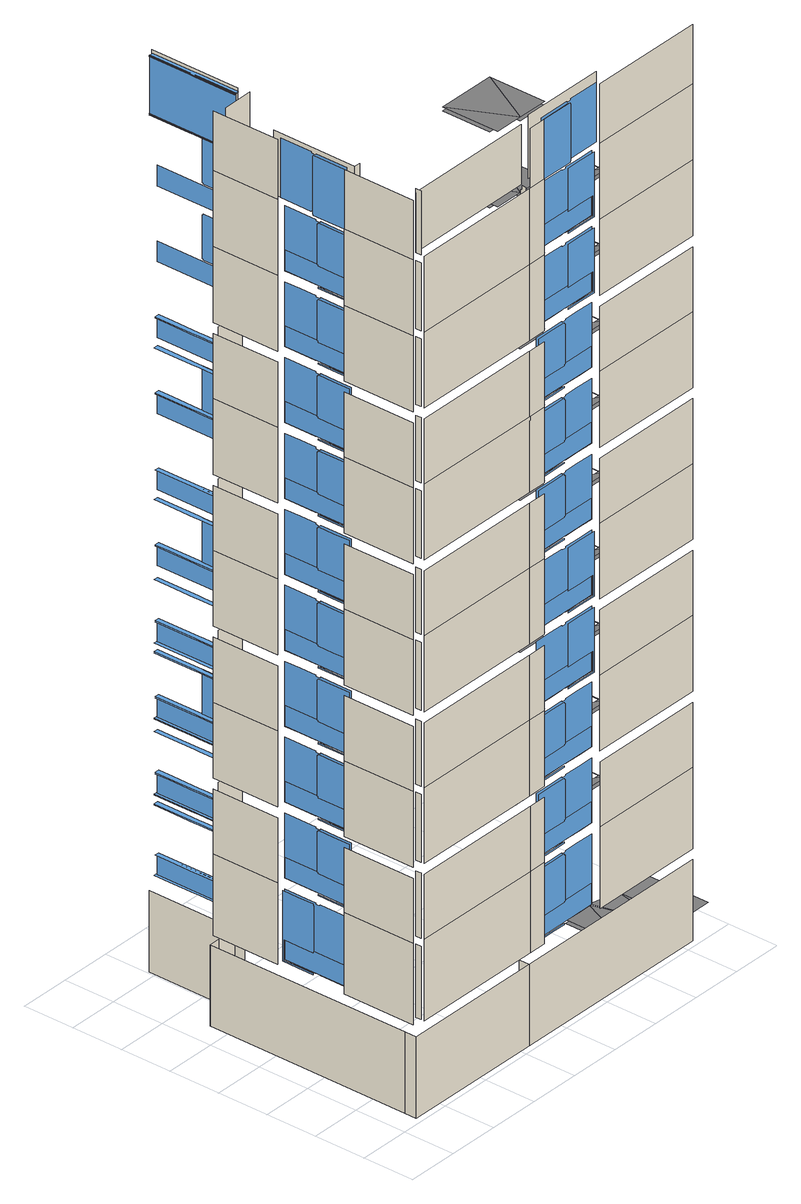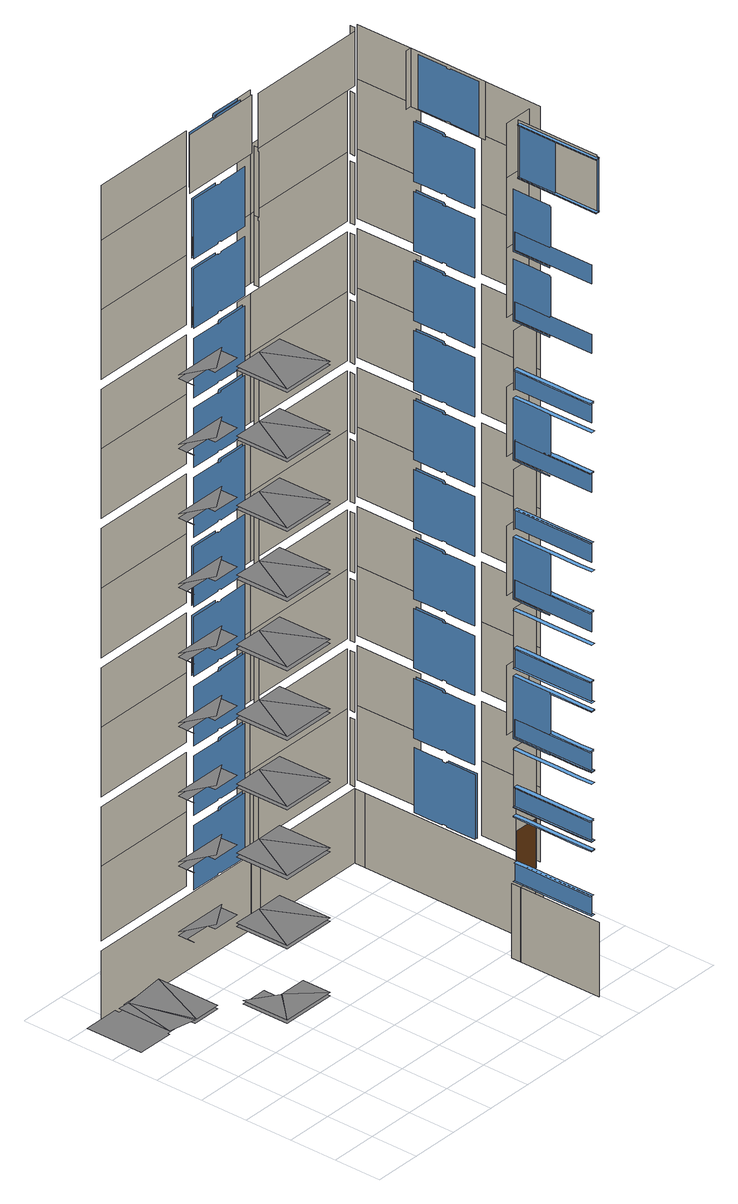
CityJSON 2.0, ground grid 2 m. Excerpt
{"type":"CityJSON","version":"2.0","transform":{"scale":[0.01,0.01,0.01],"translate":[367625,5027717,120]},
"CityObjects":{
"building1":{"type":"Building","attributes":{"name":"GLENGARRY HOUSE"},"geometry":[{"type":"MultiSurface","lod":"3","boundaries":[[[0,1,2,3]],[[4,5,6,7]],[[8,9,10,11]],[[12,13,14,15]],[[16,17,18,19]],[[20,21,22,23]],[[5,24,25,6]],[[9,26,27,10]],[[13,28,29,14]],[[17,30,31,18]],[[21,32,33,22]],[[32,34,35,33]],[[36,37,38,39]],[[40,41,42,43]],[[44,45,46,47]],[[48,49,50,51]],[[52,53,54,55]],[[56,57,58,59]],[[60,61,62,63]],[[64,65,66,67]],[[68,69,70,71]],[[72,73,74,75]],[[76,77,78,79]],[[80,81,82,83]],[[32,84,85,86,87,88,89,34,90,91]],[[92,93,94,95]],[[96,97,98,99,100,101,102,103,104,105,106,107,108,109,110,111,112,113,114,115,116]],[[117,118,119,120,121,122,123,124,125,126,127,128,129,130,131,132,133,134,135,136,137]],[[138,139,140,141,142,143,144,145,146,147,148,149,150,151,152,153,154,155,156,157,158]],[[159,160,161,162,163,164,165,166,167,168,169,170,171,172,173,174,175,176,177,178,179]],[[180,181,182,183,184,185,186,187,188,189,190,191,192,193,194,195,196,197,198,199,200]],[[201,202,203,204,205,206,207,208,209,210,211,212,213,214,215,216,217,218,219,220,221]],[[222,223,224,225,226,227,228,229,230,231,232,233,234,235,236,237,238,239,240,241,242]],[[243,244,245,246,247,248,249,250,251,252,253,254,255,256,257,258,259,260,261,262,263]],[[264,265,266,267,268,269,270,271,272,273,274,275,276,277,278,279,280,281,282,283,284]],[[3,2,285,286]],[[287,288,289,290,291,292,293,294,295,296,297,298,299,300,301,302,303,304,305,306]],[[81,80,307,308]],[[309,310,311,312]],[[313,314,315,316]],[[317,318,319,320]],[[321,322,323,324]],[[325,326,327,328]],[[329,330,331,332]],[[333,334,335,336]],[[337,338,339,340]],[[341,342,343,344]],[[345,346,347,348]],[[349,350,351,352,353,354,355,356,357,358,359,360,361,362,363,364,365,366,367,368,369,370,371,372,373,374]],[[375,376,377,378,379,380,381,382,383,384,385,386,387,388,389,390,391,392,393,394,395,396,397,398,399,400]],[[401,402,403,404,405,406,407,408,409,410,411,412,413,414,415,416,417,418,419,420,421,422,423,424,425,426]],[[427,428,429,430,431,432,433,434,435,436,437,438,439,440,441,442,443,444,445,446,447,448,449,450,451,452]],[[453,454,455,456,457,458,459,460,461,462,463,464,465,466,467,468,469,470,471,472,473,474,475,476,477,478]],[[479,480,481,482,483,484,485,486,487,488,489,490,491,492,493,494,495,496,497,498,499,500,501,502,503,504]],[[505,506,507,508,509,510,511,512,513,514,515,516,517,518,519,520,521,522,523,524,525,526,527,528,529,530]],[[531,532,533,534,535,536,537,538,539,540,541,542,543,544,545,546,547,548,549,550,551,552,553,554,555,556]],[[557,558,559,560,561,562,563,564,565,566,567,568,569,570,571,572,573,574,575,576,577,578,579,580,581,582]],[[583,584,585,586,587,588,589,590,591,592,593,594,595,596,597,598,599,600,601,602,603,604,605,606,607,608]],[[609,610,611,612,613,614,615,616,617,618,619,620,621,622,623,624,625,626,627,628,629]],[[630,631,632,633]],[[634,635,636,637]],[[638,639,640,641]],[[642,643,644,645]],[[646,647,648,649]],[[631,650,651,632]],[[635,652,653,636]],[[639,654,655,640]],[[643,656,657,644]],[[647,658,659,648]],[[658,660,661,659]],[[286,285,662,663]],[[664,665,1,0]],[[666,667,668,669,670,671]],[[672,673,674,675,676,677]],[[668,678,679,669]],[[674,680,681,675]],[[682,683,684,685]],[[686,687,688,689]],[[687,690,691,688]],[[692,693,694,695]],[[693,696,697,694]],[[698,699,700,77]],[[663,662,701,702]],[[703,704,705,706,707,708,709]],[[710,711,712,713,714,715,716,717,718,719]],[[720,721,722,723,724,725,726,727,728,729]],[[730,731,732,733,734,735,736,737,738,739]],[[740,741,742,743,703,709,744,745,746,747]],[[706,748,749,707]],[[750,751,752,753,754,755,756,757]],[[758,759,760,761]],[[762,763,764,765]],[[766,767,768,769]],[[756,770,751,750,757]],[[771,772,682,685,773,774,775,776]],[[777,778,779,780,754,753]],[[702,701,781,782]],[[783,784,785,786]],[[782,781,787,788]],[[789,790,791,792,793,794,795,796,797,798,799,800,801,802,803,804,805,806,807,808]],[[809,810,811,812,813,814,815,816]],[[817,818,819,820,821,822,823,824]],[[825,826,827,828,829,830,831,832]],[[833,834,835,836,837,838,839,840]],[[841,842,843,844]],[[845,846,847,848,849,850,851,852,853,854,855,856,857,858,859,860,861,862,863,864,865]],[[866,867,868,869,870,871,872,873,874,875,876,877,878,879,880,881,882,883,884,885,886]],[[887,888,889,890,891,892,893,894,895,896,897,898,899,900,901,902,903,904,905,906,907]],[[908,909,910,911,912,913,914,915,916,917,918,919,920,921,922,923,924,925,926,927,928]],[[929,930,931,932,933,934,935,936,937,938,939,940,941,942,943,944,945,946,947,948,949]],[[950,951,952,953,954,955,956,889,888,887,957,958]],[[959,960,961,962,963,964,965,966,967,968,969,970]],[[971,972,973,974,975,976,977,978,979,980,981,982]],[[983,984,985,986,987,988,989,990,991,992,993,994]],[[853,995,996,997,998,999,1000,1001,1002,1003,855,854]],[[1004,1005,1006,1007,1008,1009,1010,852,1011,1012,1013,1014]],[[1015,1016,1017,1018,1019,1020,1021,1022,1023,1024,1025,1026]],[[1027,1028,1029,1030,1031,1032,1033,1034,1035,1036,1037,1038]],[[874,1039,1040,1041,1042,1043,1044,1045,1046,1047,876,875]],[[1048,1049,1050,1051,1052,1053,1054,873,1055,1056,1057,1058]],[[1059,1060,1061,1062,1063,1064,1065,1066,1067,1068,1069,1070]],[[1071,1072,1073,1074,1075,1076,1077,894,1078,1079,1080,1081]],[[1082,1083,1084,1085,1086,1087,1088,1089,1090,1091,1092,1093]],[[1094,1095,1096,1097,1098,1099,1100,1101,1102,1103,1104,1105]],[[846,845,1106,1107,1108,1109,1110,1111,1112,1113,1114,847]],[[867,866,1115,1116,1117,1118,1119,1120,1121,1122,1123,868]],[[1124,1125,1126,1127,1128,1129,1130,1131,1132,1133,1134,1135]],[[1136,1137,1138,1139,1140,1141,1142,1143,1144,1145,1146,1147]],[[1148,1149,1150,1151,1152,1153,1154,1155,1156,1157,1158,1159]],[[1160,1161,1162,1163,1164,1165,1166,1167,1168,1169,1170,1171]],[[1172,1173,1174,1175,1176,1177,1178,1179,1180,1181,1182,1183]],[[1184,1185,1186,1187,1188,1189,1190,1191,1192,1193,1194,1195]],[[1196,1197,1198,1199,1200,1201,1202,1203,1204,1205,1206,1207]],[[1208,1209,1210,1211,1212,1213,1214,1215,1216,1217,1218,1219]],[[848,1220,1221,1222,1223,1224,1225,1226,1227,1228,865,1229]],[[862,1230,1231,1232,1233,1234,1235,1236,1237,1238,858,857]],[[1239,1240,1241,1242,1243,1244,1245,1246,1247,1248,1249,1250]],[[1251,1252,1253,1254,1255,1256,1257,1258,1259,1260,1261,1262]],[[1263,1264,1265,1266]],[[1267,1268,1269,1270]],[[1271,1272,1273,1274]],[[1275,1276,1277,1278]],[[1279,1280,1281,1282]],[[1283,1284,1285,1286]],[[1287,1288,1289,1290]],[[1291,1292,1293,1294]],[[1295,1296,1297,1298]],[[1299,1300,1301,1302]],[[664,665,1303,1304]],[[1305,1306,1307,1308]],[[1309,1310,1311,1312,1313,1314,1315,1316]],[[1317,1318,1319,1320,1321,1322,1323,1324]],[[1325,1326,1327,1328,1329,1330]],[[1326,1331,1332,1333,1334,1335]],[[1336,1337,1338,1339,1340,1341]],[[685,684,1342,1343,1344,773]],[[775,774,773,1344,1345,1346,776]],[[1347,1348,671,669]],[[669,679,1349,1347]],[[1350,1351,677,675]],[[675,681,1352,1350]],[[1353,1354,689,688]],[[1355,1353,688,691]],[[1356,1357,695,694]],[[694,697,1358,1356]],[[1359,1360,1361,1355]],[[1362,1363,1364,1365]],[[1366,1367,1368,1369,1370,1371,1372,1373,1374,1375,1376,1377,1378,1379,1380,1381,1382,1383,1384,1385,1386]],[[1387,1388,1389,1390,1391,1392,1393,1394,1395,1396,1397,1398,1399,1400,1401,1402,1403,1404,1405,1406,1407]],[[1408,1409,1410,1411,1412,1413,1414,1415,1416,1417,1418,1419,1420,1421,1422,1423,1424,1425,1426,1427,1428]],[[1429,1430,1431,1432,1433,1434,1435,1436,1437,1438,1439,1440,1441,1442,1443,1444,1445,1446,1447,1448,1449]],[[1450,1451,1452,1453,1454,1455,1456,1457,1458,1459,1460,1461,1462,1463,1464,1465,1466,1467,1468,1469,1470]],[[1471,1472,1473,1474,1475,1476,1477,1478,1479,1480,1481,1482,1483,1484,1485,1486,1487,1488,1489,1490,1491]],[[1361,1492,1493,1494,1495,1496,1497,1355,1498,1499]],[[1500,1501,1502,1503,1504,1505,1506,1507,1508,1509,1510,1511,1512,1513,1514,1515,1516,1517,1518,1519]],[[1520,1521,1522,1523]],[[1524,1525,1526,1527]],[[1528,1529,1530,1531]],[[1532,1533,1534,1535]],[[1536,1537,1538,1539]],[[1540,1541,1542,1543]],[[1544,1545,1546,1547]],[[1548,1549,1550,1551]],[[1552,1553,1554,1555]],[[1556,1557,1558,1559]],[[1560,1561,1562,1563,1564,1565,1566,1567,1568,1569,1570,1571,1572,1573,1574,1575,1576,1577,1578,1579,1580,1581,1582,1583,1584,1585]],[[1586,1587,1588,1589,1590,1591,1592,1593,1594,1595,1596,1597,1598,1599,1600,1601,1602,1603,1604,1605,1606,1607,1608,1609,1610,1611]],[[1612,1613,1614,1615,1616,1617,1618,1619,1620,1621,1622,1623,1624,1625,1626,1627,1628,1629,1630,1631,1632,1633,1634,1635,1636,1637]],[[1638,1639,1640,1641,1642,1643,1644,1645,1646,1647,1648,1649,1650,1651,1652,1653,1654,1655,1656,1657,1658,1659,1660,1661,1662,1663]],[[1664,1665,1666,1667,1668,1669,1670,1671,1672,1673,1674,1675,1676,1677,1678,1679,1680,1681,1682,1683,1684,1685,1686,1687,1688,1689]],[[1690,1691,1692,1693,1694,1695,1696,1697,1698,1699,1700,1701,1702,1703,1704,1705,1706,1707,1708,1709,1710,1711,1712,1713,1714,1715]],[[1716,1717,1718,1719,1720,1721,1722,1723,1724,1725,1726,1727,1728,1729,1730,1731,1732,1733,1734,1735,1736,1737,1738,1739,1740,1741]],[[1742,1743,1744,1745,1746,1747,1748,1749,1750,1751,1752,1753,1754,1755,1756,1757,1758,1759,1760,1761,1762,1763,1764,1765,1766,1767]],[[1768,1769,1770,1771,1772,1773,1774,1775,1776,1777,1778,1779,1780,1781,1782,1783,1784,1785,1786,1787,1788,1789,1790,1791,1792,1793]],[[1794,1795,1796,1797,1798,1799,1800,1801,1802,1803,1804,1805,1806,1807,1808,1809,1810,1811,1812,1813,1814,1815,1816,1817,1818,1819]],[[1820,1821,1822,1823]],[[1824,1825,1826,1827,1828,1829,1830,1831,1832,1833,1834,1835,1836,1837,1838,1839,1840,1841,1842,1843,1844]],[[1845,1846,1847,1848,1849,1850,1851,1852,1853,1854,1855,1856,1857,1858,1859,1860,1861,1862,1863,1864,1865]],[[1866,1867,1868,1869,1870,1871,1872,1873,1874,1875,1876,1877,1878,1879,1880,1881,1882,1883,1884,1885,1886]],[[1887,1888,1889,1890,1891,1892,1893,1894,1895,1896,1897,1898,1899,1900,1901,1902,1903,1904,1905,1906,1907]],[[1908,1909,665,664]],[[1910,1911,1912,1913]],[[1914,1915,1916,1917]],[[1918,1919,1920,1921]],[[1922,1923,1924,1925]],[[1911,1926,1927,1912]],[[1915,1928,1929,1916]],[[1919,1930,1931,1920]],[[1923,1932,1933,1924]],[[1932,1934,1935,1933]],[[1936,1937,1938,1939]],[[1937,1940,1941,1938]],[[1942,1943,1944]],[[1942,1944,1945]],[[1946,1947,1948]],[[1949,1950,1951]],[[1952,1953,1954]],[[1955,1956,1957]],[[1958,1959,1960]],[[1961,1962,1963]],[[1964,1965,1966]],[[1967,1968,1969]],[[1970,1971,1972]],[[1973,1974,1975]],[[1976,1977,1978]],[[1979,1980,1981]],[[1982,1983,1984]],[[1985,1986,1987]],[[1988,1989,1990]],[[1991,1992,1993]],[[1994,1995,1996]],[[1997,1998,1999]],[[2000,2001,2002,2003,2004,2005,2006,2007,2008,2009,2010,2011,2012]],[[2013,1945,2014]],[[2015,2016,2017,2018,2019,2020,2021,2022,2023]],[[2024,2025,2026,2027,2028,2029,2030,2031,2032]],[[2033,2034,2035,2036,2037,2038,2039,2040,2041]],[[2042,2043,2044,2045,2046,2047,2048,2049,2050]],[[2051,2052,2053,2054,2055,2056,2057,2058,2059]],[[2060,2061,2062,2063,2064,2065,2066,2067,2068]],[[2069,2070,2071,2072,2073,2074,2075,2076,2077]],[[2078,2079,2080,2081,2082,2083,2084,2085,2086]],[[2087,2088,2089,2090,2091,2092,2093,2094,2095]],[[1945,2096,2014]],[[2097,2098,2099]],[[2100,2101,2102,2103,2104,2105]],[[2106,2107,2108,2109,2110,2111]],[[2112,2113,2114,2115,2116,2117]],[[2118,2119,2120,2121,2122,2123]],[[2124,2125,2126,2127,2128,2129]],[[2130,2131,2132,2133,2134,2135]],[[2136,2137,2138,2139,2140,2141]],[[2142,2143,2144,2145,2146,2147]],[[2148,2149,2150,2151,2152,2153]],[[2154,2155,2156,2157,2158,2159,2160,2161]],[[1973,2162,1974]],[[1976,2163,1977]],[[1979,2164,1980]],[[1982,2165,1983]],[[1985,2166,1986]],[[1988,2167,1989]],[[1991,2168,1992]],[[1994,2169,1995]],[[1997,2170,1998]],[[2097,2171,2098]],[[1973,2172,2162]],[[1976,2173,2163]],[[1979,2174,2164]],[[1982,2175,2165]],[[1985,2176,2166]],[[1988,2177,2167]],[[1991,2178,2168]],[[1994,2179,2169]],[[1997,2180,2170]],[[2181,2182,2171]]],"semantics":{"surfaces":[{"type":"WallSurface"},{"type":"Window"},{"type":"Door"},{"type":"GroundSurface"}],"values":[0,0,0,0,0,0,0,0,0,0,0,0,0,0,0,0,0,0,0,0,0,0,0,0,1,1,1,1,1,1,1,1,1,1,1,0,1,0,1,1,1,1,1,1,1,1,1,1,1,1,1,1,1,1,1,1,1,1,1,0,0,0,0,0,0,0,0,0,0,0,0,0,0,0,0,0,0,0,0,0,0,0,0,0,0,0,0,0,0,0,0,0,0,2,0,0,0,1,0,1,1,1,1,1,0,1,1,1,1,1,1,1,1,1,1,1,1,1,1,1,1,1,1,1,1,1,1,1,1,1,1,1,1,1,1,1,1,1,1,1,1,1,1,1,1,1,1,1,0,0,0,0,0,0,0,0,0,0,0,0,0,0,0,0,0,0,1,1,1,1,1,1,1,1,1,1,1,1,1,1,1,1,1,1,1,1,1,1,1,1,1,1,1,1,1,0,1,1,1,1,0,0,0,0,0,0,0,0,0,0,0,0,3,3,3,3,3,3,3,3,3,3,3,3,3,3,3,3,3,3,3,3,3,3,3,3,3,3,3,3,3,3,3,3,3,3,3,3,3,3,3,3,3,3,3,3,3,3,3,3,3,3,3,3,3,3,3,3,3,3,3,3,3,3,3]}}]}
},
"vertices":[
[88,24,316],[88,24,11],[88,69,11],[88,69,316],[88,321,356],[88,321,661],[88,37,661],[88,37,356],[88,321,946],[88,321,1230],[88,37,1230],[88,37,946],[88,321,1515],[88,321,1799],[88,37,1799],[88,37,1515],[88,321,2084],[88,321,2368],[88,37,2368],[88,37,2084],[88,321,2653],[88,321,2937],[88,37,2937],[88,37,2653],[88,321,905],[88,37,905],[88,321,1474],[88,37,1474],[88,321,2043],[88,37,2043],[88,321,2612],[88,37,2612],[88,321,3222],[88,37,3222],[88,321,3446],[88,37,3446],[128,37,2653],[128,37,2907],[128,59,2907],[128,59,2653],[128,59,631],[128,59,356],[128,37,356],[128,37,631],[128,59,3192],[128,59,2937],[128,37,2937],[128,37,3192],[128,59,905],[128,59,661],[128,37,661],[128,37,905],[128,59,1200],[128,59,946],[128,37,946],[128,37,1200],[128,59,1474],[128,59,1230],[128,37,1230],[128,37,1474],[128,59,1769],[128,59,1515],[128,37,1515],[128,37,1769],[128,59,2043],[128,59,1799],[128,37,1799],[128,37,2043],[128,59,2338],[128,59,2084],[128,37,2084],[128,37,2338],[128,59,2612],[128,59,2368],[128,37,2368],[128,37,2612],[128,59,3461],[128,59,3222],[128,37,3222],[128,37,3461],[105,291,3222],[105,291,3461],[129,291,3461],[129,291,3222],[88,448,3222],[88,448,3227],[88,451,3227],[88,451,3441],[88,448,3441],[88,448,3446],[88,321,3441],[88,321,3227],[95,446,3441],[95,326,3441],[95,326,3227],[95,446,3227],[112,321,951],[112,321,946],[112,385,946],[112,448,946],[112,448,951],[112,385,951],[112,326,951],[112,326,1028],[112,385,1028],[112,448,1028],[112,448,1033],[112,451,1033],[112,451,1160],[112,451,1185],[112,448,1185],[112,448,1190],[112,385,1190],[112,321,1190],[112,321,1185],[112,321,1160],[112,321,1031],[112,321,1235],[112,321,1230],[112,385,1230],[112,448,1230],[112,448,1235],[112,385,1235],[112,326,1235],[112,326,1313],[112,385,1313],[112,448,1313],[112,448,1318],[112,451,1318],[112,451,1445],[112,451,1469],[112,448,1469],[112,448,1474],[112,385,1474],[112,321,1474],[112,321,1469],[112,321,1445],[112,321,1315],[112,321,1520],[112,321,1515],[112,385,1515],[112,448,1515],[112,448,1520],[112,385,1520],[112,326,1520],[112,326,1597],[112,385,1597],[112,448,1597],[112,448,1602],[112,451,1602],[112,451,1729],[112,451,1754],[112,448,1754],[112,448,1759],[112,385,1759],[112,321,1759],[112,321,1754],[112,321,1729],[112,321,1600],[112,321,1804],[112,321,1799],[112,385,1799],[112,448,1799],[112,448,1804],[112,385,1804],[112,326,1804],[112,326,1882],[112,385,1882],[112,448,1882],[112,448,1887],[112,451,1887],[112,451,2014],[112,451,2038],[112,448,2038],[112,448,2043],[112,385,2043],[112,321,2043],[112,321,2038],[112,321,2014],[112,321,1884],[112,321,2089],[112,321,2084],[112,385,2084],[112,448,2084],[112,448,2089],[112,385,2089],[112,326,2089],[112,326,2166],[112,385,2166],[112,448,2166],[112,448,2171],[112,451,2171],[112,451,2298],[112,451,2322],[112,448,2322],[112,448,2328],[112,385,2328],[112,321,2328],[112,321,2322],[112,321,2298],[112,321,2169],[112,321,2373],[112,321,2368],[112,385,2368],[112,448,2368],[112,448,2373],[112,385,2373],[112,326,2373],[112,326,2451],[112,385,2451],[112,448,2451],[112,448,2456],[112,451,2456],[112,451,2583],[112,451,2607],[112,448,2607],[112,448,2612],[112,385,2612],[112,321,2612],[112,321,2607],[112,321,2583],[112,321,2453],[112,321,2658],[112,321,2653],[112,385,2653],[112,448,2653],[112,448,2658],[112,385,2658],[112,326,2658],[112,326,2735],[112,385,2735],[112,448,2735],[112,448,2740],[112,451,2740],[112,451,2867],[112,451,2891],[112,448,2891],[112,448,2896],[112,385,2896],[112,321,2896],[112,321,2891],[112,321,2867],[112,321,2738],[112,321,2942],[112,321,2937],[112,385,2937],[112,448,2937],[112,448,2942],[112,385,2942],[112,326,2942],[112,326,3020],[112,385,3020],[112,448,3020],[112,448,3025],[112,451,3025],[112,451,3152],[112,451,3176],[112,448,3176],[112,448,3181],[112,385,3181],[112,321,3181],[112,321,3176],[112,321,3152],[112,321,3022],[112,321,661],[112,385,661],[112,448,661],[112,448,666],[112,385,666],[112,326,666],[112,326,744],[112,385,744],[112,448,744],[112,448,749],[112,451,749],[112,451,876],[112,451,900],[112,448,900],[112,448,905],[112,385,905],[112,321,905],[112,321,900],[112,321,876],[112,321,746],[112,321,666],[88,873,11],[88,873,316],[102,448,3446],[102,448,3441],[102,451,3441],[102,466,3441],[102,468,3441],[102,468,3446],[102,595,3446],[102,595,3441],[102,595,3227],[102,595,3222],[102,468,3222],[102,468,3227],[102,466,3227],[102,451,3227],[102,448,3227],[102,448,3222],[102,321,3222],[102,321,3227],[102,321,3441],[102,321,3446],[105,626,3222],[105,626,3461],[119,326,361],[119,590,361],[119,590,439],[119,326,439],[119,326,666],[119,590,666],[119,590,744],[119,326,744],[119,326,951],[119,590,951],[119,590,1028],[119,326,1028],[119,326,1235],[119,590,1235],[119,590,1313],[119,326,1313],[119,326,1520],[119,590,1520],[119,590,1597],[119,326,1597],[119,326,1804],[119,590,1804],[119,590,1882],[119,326,1882],[119,326,2089],[119,590,2089],[119,590,2166],[119,326,2166],[119,326,2373],[119,590,2373],[119,590,2451],[119,326,2451],[119,326,2658],[119,590,2658],[119,590,2735],[119,326,2735],[119,326,2942],[119,590,2942],[119,590,3020],[119,326,3020],[123,385,621],[123,448,621],[123,448,616],[123,451,616],[123,466,616],[123,468,616],[123,468,621],[123,532,621],[123,595,621],[123,595,616],[123,595,570],[123,595,441],[123,595,361],[123,595,356],[123,532,356],[123,468,356],[123,468,361],[123,448,361],[123,448,356],[123,385,356],[123,321,356],[123,321,361],[123,321,441],[123,321,570],[123,321,616],[123,321,621],[124,385,905],[124,448,905],[124,448,900],[124,451,900],[124,466,900],[124,468,900],[124,468,905],[124,532,905],[124,595,905],[124,595,900],[124,595,876],[124,595,746],[124,595,666],[124,595,661],[124,532,661],[124,468,661],[124,468,666],[124,448,666],[124,448,661],[124,385,661],[124,321,661],[124,321,666],[124,321,746],[124,321,876],[124,321,900],[124,321,905],[124,385,1190],[124,448,1190],[124,448,1185],[124,451,1185],[124,466,1185],[124,468,1185],[124,468,1190],[124,532,1190],[124,595,1190],[124,595,1185],[124,595,1160],[124,595,1031],[124,595,951],[124,595,946],[124,532,946],[124,468,946],[124,468,951],[124,448,951],[124,448,946],[124,385,946],[124,321,946],[124,321,951],[124,321,1031],[124,321,1160],[124,321,1185],[124,321,1190],[124,385,1474],[124,448,1474],[124,448,1469],[124,451,1469],[124,466,1469],[124,468,1469],[124,468,1474],[124,532,1474],[124,595,1474],[124,595,1469],[124,595,1445],[124,595,1315],[124,595,1235],[124,595,1230],[124,532,1230],[124,468,1230],[124,468,1235],[124,448,1235],[124,448,1230],[124,385,1230],[124,321,1230],[124,321,1235],[124,321,1315],[124,321,1445],[124,321,1469],[124,321,1474],[124,448,1759],[124,448,1754],[124,451,1754],[124,466,1754],[124,468,1754],[124,468,1759],[124,532,1759],[124,595,1759],[124,595,1754],[124,595,1729],[124,595,1600],[124,595,1520],[124,595,1515],[124,532,1515],[124,468,1515],[124,468,1520],[124,448,1520],[124,448,1515],[124,385,1515],[124,321,1515],[124,321,1520],[124,321,1600],[124,321,1729],[124,321,1754],[124,321,1759],[124,385,1759],[124,385,2043],[124,448,2043],[124,448,2038],[124,451,2038],[124,466,2038],[124,468,2038],[124,468,2043],[124,532,2043],[124,595,2043],[124,595,2038],[124,595,2014],[124,595,1884],[124,595,1804],[124,595,1799],[124,532,1799],[124,468,1799],[124,468,1804],[124,448,1804],[124,448,1799],[124,385,1799],[124,321,1799],[124,321,1804],[124,321,1884],[124,321,2014],[124,321,2038],[124,321,2043],[124,385,2328],[124,448,2328],[124,448,2322],[124,451,2322],[124,466,2322],[124,468,2322],[124,468,2328],[124,532,2328],[124,595,2328],[124,595,2322],[124,595,2298],[124,595,2169],[124,595,2089],[124,595,2084],[124,532,2084],[124,468,2084],[124,468,2089],[124,448,2089],[124,448,2084],[124,385,2084],[124,321,2084],[124,321,2089],[124,321,2169],[124,321,2298],[124,321,2322],[124,321,2328],[124,385,2612],[124,448,2612],[124,448,2607],[124,451,2607],[124,466,2607],[124,468,2607],[124,468,2612],[124,532,2612],[124,595,2612],[124,595,2607],[124,595,2583],[124,595,2453],[124,595,2373],[124,595,2368],[124,532,2368],[124,468,2368],[124,468,2373],[124,448,2373],[124,448,2368],[124,385,2368],[124,321,2368],[124,321,2373],[124,321,2453],[124,321,2583],[124,321,2607],[124,321,2612],[124,448,2896],[124,448,2891],[124,451,2891],[124,466,2891],[124,468,2891],[124,468,2896],[124,532,2896],[124,595,2896],[124,595,2891],[124,595,2867],[124,595,2738],[124,595,2658],[124,595,2653],[124,532,2653],[124,468,2653],[124,468,2658],[124,448,2658],[124,448,2653],[124,385,2653],[124,321,2653],[124,321,2658],[124,321,2738],[124,321,2867],[124,321,2891],[124,321,2896],[124,385,2896],[124,448,3181],[124,448,3176],[124,451,3176],[124,466,3176],[124,468,3176],[124,468,3181],[124,532,3181],[124,595,3181],[124,595,3176],[124,595,3152],[124,595,3022],[124,595,2942],[124,595,2937],[124,532,2937],[124,468,2937],[124,468,2942],[124,448,2942],[124,448,2937],[124,385,2937],[124,321,2937],[124,321,2942],[124,321,3022],[124,321,3152],[124,321,3176],[124,321,3181],[124,385,3181],[112,595,356],[112,595,361],[112,595,441],[112,595,570],[112,595,616],[112,595,621],[112,532,621],[112,468,621],[112,468,616],[112,466,616],[112,466,570],[112,466,444],[112,468,444],[112,468,439],[112,532,439],[112,590,439],[112,590,361],[112,532,361],[112,468,361],[112,468,356],[112,532,356],[88,860,356],[88,860,661],[88,595,661],[88,595,356],[88,860,946],[88,860,1230],[88,595,1230],[88,595,946],[88,860,1515],[88,860,1799],[88,595,1799],[88,595,1515],[88,860,2084],[88,860,2368],[88,595,2368],[88,595,2084],[88,860,2653],[88,860,2937],[88,595,2937],[88,595,2653],[88,860,905],[88,595,905],[88,860,1474],[88,595,1474],[88,860,2043],[88,595,2043],[88,860,2612],[88,595,2612],[88,860,3222],[88,595,3222],[88,860,3446],[88,595,3446],[129,873,11],[129,873,316],[645,24,316],[645,24,11],[128,24,946],[128,24,1215],[128,24,1230],[646,24,1230],[646,24,1215],[646,24,946],[128,24,1515],[128,24,1784],[128,24,1799],[646,24,1799],[646,24,1784],[646,24,1515],[128,24,1474],[646,24,1474],[128,24,2043],[646,24,2043],[128,24,2368],[128,24,2612],[646,24,2612],[646,24,2368],[128,24,2653],[128,24,2937],[646,24,2937],[646,24,2653],[128,24,3222],[646,24,3222],[128,24,356],[128,24,661],[650,24,661],[650,24,356],[128,24,905],[650,24,905],[650,60,3222],[650,60,3446],[128,59,3446],[210,873,11],[210,873,316],[129,842,2937],[129,842,3206],[127,842,3206],[127,842,3222],[247,842,3222],[247,842,3206],[247,842,2937],[129,842,946],[129,842,1215],[127,842,1215],[127,842,1230],[129,842,1230],[247,842,1230],[247,842,1215],[247,842,946],[245,842,946],[243,842,946],[129,842,1515],[129,842,1784],[127,842,1784],[127,842,1799],[129,842,1799],[247,842,1799],[247,842,1784],[247,842,1515],[245,842,1515],[243,842,1515],[129,842,2084],[129,842,2353],[127,842,2353],[127,842,2368],[129,842,2368],[247,842,2368],[247,842,2353],[247,842,2084],[245,842,2084],[243,842,2084],[129,842,2653],[129,842,2922],[127,842,2922],[127,842,2937],[247,842,2922],[247,842,2653],[245,842,2653],[243,842,2653],[127,842,3446],[247,842,3446],[230,873,556],[230,873,356],[235,873,356],[235,873,661],[127,873,661],[127,873,356],[128,873,356],[128,873,556],[247,873,1230],[247,873,1474],[127,873,1474],[127,873,1230],[247,873,1799],[247,873,2043],[127,873,2043],[127,873,1799],[247,873,2368],[247,873,2612],[127,873,2612],[127,873,2368],[225,873,356],[128,24,2084],[128,24,2353],[650,24,2368],[650,24,2353],[646,24,2353],[646,24,2084],[247,873,661],[247,873,905],[235,873,905],[127,873,905],[210,832,11],[210,832,316],[220,1037,3227],[220,878,3227],[220,878,3441],[220,1037,3441],[210,1226,11],[210,1226,316],[213,873,3222],[213,1039,3222],[213,1039,3227],[213,1042,3227],[213,1057,3227],[213,1059,3227],[213,1059,3222],[213,1226,3222],[213,1226,3227],[213,1226,3441],[213,1226,3446],[213,1059,3446],[213,1059,3441],[213,1057,3441],[213,1042,3441],[213,1039,3441],[213,1039,3446],[213,873,3446],[213,873,3441],[213,873,3227],[227,873,3445],[210,873,3445],[210,1039,3445],[210,1059,3445],[210,1226,3445],[227,1226,3445],[227,1059,3445],[227,1039,3445],[210,1059,3227],[210,1226,3227],[227,1226,3227],[227,1059,3227],[227,1039,3227],[227,873,3227],[210,873,3227],[210,1039,3227],[227,1059,3223],[227,1226,3223],[210,1226,3223],[210,1059,3223],[210,1039,3223],[210,873,3223],[227,873,3223],[227,1039,3223],[227,1039,3441],[227,1059,3441],[227,1226,3441],[210,1226,3441],[210,1059,3441],[210,1039,3441],[210,873,3441],[227,873,3441],[223,1226,3461],[223,873,3461],[223,873,3222],[223,1226,3222],[251,873,1200],[251,936,1200],[251,1039,1200],[251,1039,1195],[251,1042,1195],[251,1042,1159],[251,1042,1033],[251,1039,1033],[251,1039,1028],[251,936,1028],[251,878,1028],[251,878,951],[251,936,951],[251,1039,951],[251,1039,946],[251,936,946],[251,873,946],[251,873,951],[251,873,1031],[251,873,1159],[251,873,1195],[251,873,1769],[251,936,1769],[251,1039,1769],[251,1039,1764],[251,1042,1764],[251,1042,1728],[251,1042,1602],[251,1039,1602],[251,1039,1597],[251,936,1597],[251,878,1597],[251,878,1520],[251,936,1520],[251,1039,1520],[251,1039,1515],[251,936,1515],[251,873,1515],[251,873,1520],[251,873,1600],[251,873,1728],[251,873,1764],[251,873,2338],[251,936,2338],[251,1039,2338],[251,1039,2333],[251,1042,2333],[251,1042,2297],[251,1042,2171],[251,1039,2171],[251,1039,2166],[251,936,2166],[251,878,2166],[251,878,2089],[251,936,2089],[251,1039,2089],[251,1039,2084],[251,936,2084],[251,873,2084],[251,873,2089],[251,873,2169],[251,873,2297],[251,873,2333],[251,873,2902],[251,873,2907],[251,936,2907],[251,1039,2907],[251,1039,2902],[251,1042,2902],[251,1042,2866],[251,1042,2740],[251,1039,2740],[251,1039,2735],[251,936,2735],[251,878,2735],[251,878,2658],[251,936,2658],[251,1039,2658],[251,1039,2653],[251,936,2653],[251,873,2653],[251,873,2658],[251,873,2738],[251,873,2866],[251,873,3192],[251,936,3192],[251,1039,3192],[251,1039,3187],[251,1042,3187],[251,1042,3151],[251,1042,3025],[251,1039,3025],[251,1039,3020],[251,936,3020],[251,878,3020],[251,878,2942],[251,936,2942],[251,1039,2942],[251,1039,2937],[251,936,2937],[251,873,2937],[251,873,2942],[251,873,3022],[251,873,3151],[251,873,3187],[234,1039,2338],[234,1059,2338],[234,1162,2338],[234,1226,2338],[251,1226,2338],[251,1162,2338],[251,1059,2338],[234,873,2338],[234,936,2338],[234,936,2167],[234,878,2167],[251,878,2167],[251,936,2167],[251,1039,2167],[251,1059,2167],[251,1162,2167],[251,1221,2167],[234,1221,2167],[234,1162,2167],[234,1059,2167],[234,1039,2167],[251,1039,744],[251,1059,744],[251,1162,744],[251,1221,744],[234,1221,744],[234,1162,744],[234,1059,744],[234,1039,744],[234,936,744],[234,878,744],[251,878,744],[251,936,744],[234,1039,749],[234,1059,749],[234,1162,749],[234,1221,749],[251,1221,749],[251,1162,749],[251,1059,749],[251,1039,749],[251,936,749],[251,878,749],[234,878,749],[234,936,749],[251,1059,1028],[251,1162,1028],[251,1221,1028],[234,1221,1028],[234,1162,1028],[234,1059,1028],[234,1039,1028],[234,936,1028],[234,878,1028],[234,1039,1033],[234,1059,1033],[234,1162,1033],[234,1221,1033],[251,1221,1033],[251,1162,1033],[251,1059,1033],[251,936,1033],[251,878,1033],[234,878,1033],[234,936,1033],[251,1039,1313],[251,1059,1313],[251,1162,1313],[251,1221,1313],[234,1221,1313],[234,1162,1313],[234,1059,1313],[234,1039,1313],[234,936,1313],[234,878,1313],[251,878,1313],[251,936,1313],[234,1039,1318],[234,1059,1318],[234,1162,1318],[234,1221,1318],[251,1221,1318],[251,1162,1318],[251,1059,1318],[251,1039,1318],[251,936,1318],[251,878,1318],[234,878,1318],[234,936,1318],[251,1059,1597],[251,1162,1597],[251,1221,1597],[234,1221,1597],[234,1162,1597],[234,1059,1597],[234,1039,1597],[234,936,1597],[234,878,1597],[234,1039,1602],[234,1059,1602],[234,1162,1602],[234,1221,1602],[251,1221,1602],[251,1162,1602],[251,1059,1602],[251,936,1602],[251,878,1602],[234,878,1602],[234,936,1602],[251,1039,1882],[251,1059,1882],[251,1162,1882],[251,1221,1882],[234,1221,1882],[234,1162,1882],[234,1059,1882],[234,1039,1882],[234,936,1882],[234,878,1882],[251,878,1882],[251,936,1882],[234,1039,2171],[234,1059,2171],[234,1162,2171],[234,1221,2171],[251,1221,2171],[251,1162,2171],[251,1059,2171],[251,936,2171],[251,878,2171],[234,878,2171],[234,936,2171],[234,1039,2456],[234,1059,2456],[234,1162,2456],[234,1221,2456],[251,1221,2456],[251,1162,2456],[251,1059,2456],[251,1039,2456],[251,936,2456],[251,878,2456],[234,878,2456],[234,936,2456],[234,936,439],[234,878,439],[251,878,439],[251,936,439],[251,1039,439],[251,1059,439],[251,1162,439],[251,1221,439],[234,1221,439],[234,1162,439],[234,1059,439],[234,1039,439],[234,873,1200],[234,936,1200],[234,1039,1200],[234,1059,1200],[234,1162,1200],[234,1226,1200],[251,1226,1200],[251,1162,1200],[251,1059,1200],[234,873,1769],[234,936,1769],[234,1039,1769],[234,1059,1769],[234,1162,1769],[234,1226,1769],[251,1226,1769],[251,1162,1769],[251,1059,1769],[234,936,2451],[234,878,2451],[251,878,2451],[251,936,2451],[251,1039,2451],[251,1059,2451],[251,1162,2451],[251,1221,2451],[234,1221,2451],[234,1162,2451],[234,1059,2451],[234,1039,2451],[251,1039,624],[251,1059,624],[251,1162,624],[251,1226,624],[234,1226,624],[234,1162,624],[234,1059,624],[234,1039,624],[234,936,624],[234,873,624],[251,873,624],[251,936,624],[234,1039,629],[234,1059,629],[234,1162,629],[234,1226,629],[251,1226,629],[251,1162,629],[251,1059,629],[251,1039,629],[251,936,629],[251,873,629],[234,873,629],[234,936,629],[251,873,361],[234,873,361],[234,936,361],[234,1039,361],[234,1059,361],[234,1162,361],[234,1226,361],[251,1226,361],[251,1162,361],[251,1059,361],[251,1039,361],[251,936,361],[251,1039,663],[251,1059,663],[251,1162,663],[251,1226,663],[234,1226,663],[234,1162,663],[234,1059,663],[234,1039,663],[234,936,663],[234,873,663],[251,873,663],[251,936,663],[251,1039,900],[251,1059,900],[251,1162,900],[251,1226,900],[234,1226,900],[234,1162,900],[234,1059,900],[234,1039,900],[234,936,900],[234,873,900],[251,873,900],[251,936,900],[251,873,666],[234,873,666],[234,936,666],[234,1039,666],[234,1059,666],[234,1162,666],[234,1226,666],[251,1226,666],[251,1162,666],[251,1059,666],[251,1039,666],[251,936,666],[251,1039,947],[251,1059,947],[251,1162,947],[251,1226,947],[234,1226,947],[234,1162,947],[234,1059,947],[234,1039,947],[234,936,947],[234,873,947],[251,873,947],[251,936,947],[251,1059,1195],[251,1162,1195],[251,1226,1195],[234,1226,1195],[234,1162,1195],[234,1059,1195],[234,1039,1195],[234,936,1195],[234,873,1195],[251,936,1195],[234,873,951],[234,936,951],[234,1039,951],[234,1059,951],[234,1162,951],[234,1226,951],[251,1226,951],[251,1162,951],[251,1059,951],[251,1039,1232],[251,1059,1232],[251,1162,1232],[251,1226,1232],[234,1226,1232],[234,1162,1232],[234,1059,1232],[234,1039,1232],[234,936,1232],[234,873,1232],[251,873,1232],[251,936,1232],[251,1039,1469],[251,1059,1469],[251,1162,1469],[251,1226,1469],[234,1226,1469],[234,1162,1469],[234,1059,1469],[234,1039,1469],[234,936,1469],[234,873,1469],[251,873,1469],[251,936,1469],[244,878,744],[244,1221,744],[244,1221,666],[244,878,666],[244,878,1313],[244,1221,1313],[244,1221,1235],[244,878,1235],[244,878,1882],[244,1221,1882],[244,1221,1804],[244,878,1804],[244,878,2451],[244,1221,2451],[244,1221,2373],[244,878,2373],[244,878,1028],[244,1221,1028],[244,1221,951],[244,878,951],[244,878,1597],[244,1221,1597],[244,1221,1520],[244,878,1520],[244,878,2166],[244,1221,2166],[244,1221,2089],[244,878,2089],[244,878,2735],[244,1221,2735],[244,1221,2658],[244,878,2658],[244,878,3020],[244,1221,3020],[244,1221,2942],[244,878,2942],[244,878,439],[244,1221,439],[244,1221,361],[244,878,361],[645,65,11],[645,65,316],[646,60,2084],[646,39,2084],[646,39,2353],[646,60,2353],[646,54,946],[646,39,946],[646,39,1215],[646,39,1230],[646,54,1230],[646,54,1215],[646,60,1215],[646,60,946],[646,54,1515],[646,39,1515],[646,39,1784],[646,39,1799],[646,54,1799],[646,54,1784],[646,60,1784],[646,60,1515],[646,39,2653],[646,39,2937],[646,54,2937],[646,54,2922],[646,60,2922],[646,60,2653],[646,39,3222],[646,54,3222],[646,54,3206],[646,60,3206],[646,60,2937],[650,54,661],[650,60,661],[650,60,356],[650,54,356],[650,39,356],[650,39,661],[650,24,2612],[721,24,2612],[721,24,2368],[721,24,2353],[721,24,2084],[721,24,1230],[721,24,946],[721,24,1474],[721,24,1799],[721,24,1515],[721,24,2043],[721,24,2937],[721,24,2653],[721,24,3222],[721,24,661],[721,24,356],[721,24,905],[650,24,3222],[650,24,3446],[721,24,3446],[846,31,3227],[726,31,3227],[726,31,3441],[846,31,3441],[721,48,900],[721,48,905],[784,48,905],[848,48,905],[848,48,900],[851,48,900],[851,48,876],[851,48,749],[848,48,749],[848,48,744],[784,48,744],[726,48,744],[726,48,666],[784,48,666],[848,48,666],[848,48,661],[784,48,661],[721,48,661],[721,48,666],[721,48,746],[721,48,876],[721,48,1185],[721,48,1190],[784,48,1190],[848,48,1190],[848,48,1185],[851,48,1185],[851,48,1160],[851,48,1033],[848,48,1033],[848,48,1028],[784,48,1028],[726,48,1028],[726,48,951],[784,48,951],[848,48,951],[848,48,946],[784,48,946],[721,48,946],[721,48,951],[721,48,1031],[721,48,1160],[721,48,2038],[721,48,2043],[784,48,2043],[848,48,2043],[848,48,2038],[851,48,2038],[851,48,2014],[851,48,1887],[848,48,1887],[848,48,1882],[784,48,1882],[726,48,1882],[726,48,1804],[784,48,1804],[848,48,1804],[848,48,1799],[784,48,1799],[721,48,1799],[721,48,1804],[721,48,1884],[721,48,2014],[721,48,2322],[721,48,2328],[784,48,2328],[848,48,2328],[848,48,2322],[851,48,2322],[851,48,2298],[851,48,2171],[848,48,2171],[848,48,2166],[784,48,2166],[726,48,2166],[726,48,2089],[784,48,2089],[848,48,2089],[848,48,2084],[784,48,2084],[721,48,2084],[721,48,2089],[721,48,2169],[721,48,2298],[721,48,2607],[721,48,2612],[784,48,2612],[848,48,2612],[848,48,2607],[851,48,2607],[851,48,2583],[851,48,2456],[848,48,2456],[848,48,2451],[784,48,2451],[726,48,2451],[726,48,2373],[784,48,2373],[848,48,2373],[848,48,2368],[784,48,2368],[721,48,2368],[721,48,2373],[721,48,2453],[721,48,2583],[848,48,616],[851,48,616],[851,48,570],[851,48,444],[848,48,444],[848,48,439],[784,48,439],[726,48,439],[726,48,361],[784,48,361],[848,48,361],[848,48,356],[784,48,356],[721,48,356],[721,48,361],[721,48,441],[721,48,570],[721,48,616],[721,48,621],[784,48,621],[848,48,621],[848,24,3446],[848,24,3441],[851,24,3441],[851,24,3227],[848,24,3227],[848,24,3222],[721,24,3227],[721,24,3441],[721,38,3222],[848,38,3222],[848,38,3227],[851,38,3227],[866,38,3227],[868,38,3227],[868,38,3222],[994,38,3222],[994,38,3227],[994,38,3441],[994,38,3446],[868,38,3446],[868,38,3441],[866,38,3441],[851,38,3441],[848,38,3441],[848,38,3446],[721,38,3446],[721,38,3441],[721,38,3227],[726,54,439],[990,55,439],[990,55,361],[726,54,361],[726,55,744],[990,55,744],[990,55,666],[726,55,666],[726,55,1028],[990,55,1028],[990,55,951],[726,55,951],[726,55,1313],[990,55,1313],[990,55,1235],[726,55,1235],[726,55,1597],[990,55,1597],[990,55,1520],[726,55,1520],[726,55,1882],[990,55,1882],[990,55,1804],[726,55,1804],[726,55,2166],[990,55,2166],[990,55,2089],[726,55,2089],[726,55,2451],[990,55,2451],[990,55,2373],[726,55,2373],[726,55,2735],[990,55,2735],[990,55,2658],[726,55,2658],[726,55,3020],[990,55,3020],[990,55,2942],[726,55,2942],[721,59,441],[721,59,361],[721,59,356],[784,59,356],[848,59,356],[848,59,361],[868,59,361],[868,59,356],[932,59,356],[995,59,356],[995,59,361],[995,59,441],[995,59,570],[995,59,616],[995,59,621],[932,59,621],[868,59,621],[868,59,616],[866,59,616],[851,59,616],[848,59,616],[848,59,621],[784,59,621],[721,59,621],[721,59,616],[721,59,570],[721,59,746],[721,59,666],[721,59,661],[784,59,661],[848,59,661],[848,59,666],[868,59,666],[868,59,661],[932,59,661],[995,59,661],[995,59,666],[995,59,746],[995,59,876],[995,59,900],[995,59,905],[932,59,905],[868,59,905],[868,59,900],[866,59,900],[851,59,900],[848,59,900],[848,59,905],[784,59,905],[721,59,905],[721,59,900],[721,59,876],[721,59,946],[784,59,946],[848,59,946],[848,59,951],[868,59,951],[868,59,946],[932,59,946],[995,59,946],[995,59,951],[995,59,1031],[995,59,1160],[995,59,1185],[995,59,1190],[932,59,1190],[868,59,1190],[868,59,1185],[866,59,1185],[851,59,1185],[848,59,1185],[848,59,1190],[784,59,1190],[721,59,1190],[721,59,1185],[721,59,1160],[721,59,1031],[721,59,951],[721,59,1230],[784,59,1230],[848,59,1230],[848,59,1235],[868,59,1235],[868,59,1230],[932,59,1230],[995,59,1230],[995,59,1235],[995,59,1315],[995,59,1445],[995,59,1469],[995,59,1474],[932,59,1474],[868,59,1474],[868,59,1469],[866,59,1469],[851,59,1469],[848,59,1469],[848,59,1474],[784,59,1474],[721,59,1474],[721,59,1469],[721,59,1445],[721,59,1315],[721,59,1235],[721,59,1520],[721,59,1515],[784,59,1515],[848,59,1515],[848,59,1520],[868,59,1520],[868,59,1515],[932,59,1515],[995,59,1515],[995,59,1520],[995,59,1600],[995,59,1729],[995,59,1754],[995,59,1759],[932,59,1759],[868,59,1759],[868,59,1754],[866,59,1754],[851,59,1754],[848,59,1754],[848,59,1759],[784,59,1759],[721,59,1759],[721,59,1754],[721,59,1729],[721,59,1600],[721,59,1799],[784,59,1799],[848,59,1799],[848,59,1804],[868,59,1804],[868,59,1799],[932,59,1799],[995,59,1799],[995,59,1804],[995,59,1884],[995,59,2014],[995,59,2038],[995,59,2043],[932,59,2043],[868,59,2043],[868,59,2038],[866,59,2038],[851,59,2038],[848,59,2038],[848,59,2043],[784,59,2043],[721,59,2043],[721,59,2038],[721,59,2014],[721,59,1884],[721,59,1804],[721,59,2169],[721,59,2089],[721,59,2084],[784,59,2084],[848,59,2084],[848,59,2089],[868,59,2089],[868,59,2084],[932,59,2084],[995,59,2084],[995,59,2089],[995,59,2169],[995,59,2298],[995,59,2322],[995,59,2328],[932,59,2328],[868,59,2328],[868,59,2322],[866,59,2322],[851,59,2322],[848,59,2322],[848,59,2328],[784,59,2328],[721,59,2328],[721,59,2322],[721,59,2298],[721,59,2368],[784,59,2368],[848,59,2368],[848,59,2373],[868,59,2373],[868,59,2368],[932,59,2368],[995,59,2368],[995,59,2373],[995,59,2453],[995,59,2583],[995,59,2607],[995,59,2612],[932,59,2612],[868,59,2612],[868,59,2607],[866,59,2607],[851,59,2607],[848,59,2607],[848,59,2612],[784,59,2612],[721,59,2612],[721,59,2607],[721,59,2583],[721,59,2453],[721,59,2373],[721,59,2653],[784,59,2653],[848,59,2653],[848,59,2658],[868,59,2658],[868,59,2653],[932,59,2653],[995,59,2653],[995,59,2658],[995,59,2738],[995,59,2867],[995,59,2891],[995,59,2896],[932,59,2896],[868,59,2896],[868,59,2891],[866,59,2891],[851,59,2891],[848,59,2891],[848,59,2896],[784,59,2896],[721,59,2896],[721,59,2891],[721,59,2867],[721,59,2738],[721,59,2658],[721,59,2942],[721,59,2937],[784,59,2937],[848,59,2937],[848,59,2942],[868,59,2942],[868,59,2937],[932,59,2937],[995,59,2937],[995,59,2942],[995,59,3022],[995,59,3152],[995,59,3176],[995,59,3181],[932,59,3181],[868,59,3181],[868,59,3176],[866,59,3176],[851,59,3176],[848,59,3176],[848,59,3181],[784,59,3181],[721,59,3181],[721,59,3176],[721,59,3152],[721,59,3022],[1026,65,3461],[690,65,3461],[690,65,3222],[1026,65,3222],[995,48,1474],[995,48,1469],[995,48,1445],[995,48,1315],[995,48,1235],[995,48,1230],[932,48,1230],[868,48,1230],[868,48,1235],[932,48,1235],[990,48,1235],[990,48,1313],[932,48,1313],[868,48,1313],[868,48,1318],[866,48,1318],[866,48,1445],[866,48,1469],[868,48,1469],[868,48,1474],[932,48,1474],[995,48,1759],[995,48,1754],[995,48,1729],[995,48,1600],[995,48,1520],[995,48,1515],[932,48,1515],[868,48,1515],[868,48,1520],[932,48,1520],[990,48,1520],[990,48,1597],[932,48,1597],[868,48,1597],[868,48,1602],[866,48,1602],[866,48,1729],[866,48,1754],[868,48,1754],[868,48,1759],[932,48,1759],[995,48,2896],[995,48,2891],[995,48,2867],[995,48,2738],[995,48,2658],[995,48,2653],[932,48,2653],[868,48,2653],[868,48,2658],[932,48,2658],[990,48,2658],[990,48,2735],[932,48,2735],[868,48,2735],[868,48,2740],[866,48,2740],[866,48,2867],[866,48,2891],[868,48,2891],[868,48,2896],[932,48,2896],[995,48,3181],[995,48,3176],[995,48,3152],[995,48,3022],[995,48,2942],[995,48,2937],[932,48,2937],[868,48,2937],[868,48,2942],[932,48,2942],[990,48,2942],[990,48,3020],[932,48,3020],[868,48,3020],[868,48,3025],[866,48,3025],[866,48,3152],[866,48,3176],[868,48,3176],[868,48,3181],[932,48,3181],[1452,24,316],[1452,24,11],[994,24,946],[994,24,1230],[1452,24,1230],[1452,24,946],[994,24,1515],[994,24,1799],[1452,24,1799],[1452,24,1515],[994,24,2084],[994,24,2368],[1452,24,2368],[1452,24,2084],[994,24,2653],[994,24,2937],[1452,24,2937],[1452,24,2653],[994,24,1474],[1452,24,1474],[994,24,2043],[1452,24,2043],[994,24,2612],[1452,24,2612],[994,24,3222],[1452,24,3222],[994,24,3446],[1452,24,3446],[995,24,356],[995,24,661],[1452,24,661],[1452,24,356],[995,24,905],[1452,24,905],[1306,331,92],[1193,331,92],[1193,65,92],[1377,84,92],[1306,419,513],[1193,349,513],[1424,349,513],[1306,419,798],[1193,349,798],[1424,349,798],[1306,419,1083],[1193,349,1083],[1424,349,1083],[1306,419,1652],[1193,349,1652],[1424,349,1652],[1306,419,1936],[1193,349,1936],[1424,349,1936],[1306,419,2221],[1193,349,2221],[1424,349,2221],[1306,419,1367],[1193,349,1367],[1424,349,1367],[1306,419,2505],[1193,349,2505],[1424,349,2505],[1306,419,2790],[1193,349,2790],[1424,349,2790],[1305,611,656],[1193,837,656],[1193,611,656],[1305,611,941],[1193,837,941],[1193,611,941],[1305,611,1225],[1193,837,1225],[1193,611,1225],[1305,611,1794],[1193,837,1794],[1193,611,1794],[1305,611,2079],[1193,837,2079],[1193,611,2079],[1305,611,2363],[1193,837,2363],[1193,611,2363],[1305,611,1510],[1193,837,1510],[1193,611,1510],[1305,611,2648],[1193,837,2648],[1193,611,2648],[1305,611,2932],[1193,837,2932],[1193,611,2932],[1193,65,77],[1377,65,77],[1377,84,77],[1426,84,77],[1426,65,77],[1577,65,77],[1577,309,77],[1424,309,77],[1424,300,77],[1313,300,77],[1313,331,77],[1306,331,77],[1193,331,77],[1313,331,92],[1424,309,92],[1424,349,783],[1424,419,783],[1423,419,783],[1423,387,783],[1312,387,783],[1312,419,783],[1306,419,783],[1193,419,783],[1193,349,783],[1424,349,1068],[1424,419,1068],[1423,419,1068],[1423,387,1068],[1312,387,1068],[1312,419,1068],[1306,419,1068],[1193,419,1068],[1193,349,1068],[1424,349,1637],[1424,419,1637],[1423,419,1637],[1423,387,1637],[1312,387,1637],[1312,419,1637],[1306,419,1637],[1193,419,1637],[1193,349,1637],[1424,349,1921],[1424,419,1921],[1423,419,1921],[1423,387,1921],[1312,387,1921],[1312,419,1921],[1306,419,1921],[1193,419,1921],[1193,349,1921],[1424,349,2206],[1424,419,2206],[1423,419,2206],[1423,387,2206],[1312,387,2206],[1312,419,2206],[1306,419,2206],[1193,419,2206],[1193,349,2206],[1424,349,1352],[1424,419,1352],[1423,419,1352],[1423,387,1352],[1312,387,1352],[1312,419,1352],[1306,419,1352],[1193,419,1352],[1193,349,1352],[1424,349,2490],[1424,419,2490],[1423,419,2490],[1423,387,2490],[1312,387,2490],[1312,419,2490],[1306,419,2490],[1193,419,2490],[1193,349,2490],[1424,349,2775],[1424,419,2775],[1423,419,2775],[1423,387,2775],[1312,387,2775],[1312,419,2775],[1306,419,2775],[1193,419,2775],[1193,349,2775],[1424,349,498],[1424,419,498],[1423,419,498],[1423,387,498],[1312,387,498],[1312,419,498],[1306,419,498],[1193,419,498],[1193,349,498],[1426,84,92],[1305,716,351],[1193,837,351],[1193,716,351],[1424,611,925],[1424,837,925],[1193,837,925],[1193,643,925],[1305,643,925],[1305,611,925],[1424,611,1210],[1424,837,1210],[1193,837,1210],[1193,643,1210],[1305,643,1210],[1305,611,1210],[1424,611,1779],[1424,837,1779],[1193,837,1779],[1193,643,1779],[1305,643,1779],[1305,611,1779],[1424,611,2063],[1424,837,2063],[1193,837,2063],[1193,643,2063],[1305,643,2063],[1305,611,2063],[1424,611,2348],[1424,837,2348],[1193,837,2348],[1193,643,2348],[1305,643,2348],[1305,611,2348],[1424,611,1494],[1424,837,1494],[1193,837,1494],[1193,643,1494],[1305,643,1494],[1305,611,1494],[1424,611,2632],[1424,837,2632],[1193,837,2632],[1193,643,2632],[1305,643,2632],[1305,611,2632],[1424,611,2917],[1424,837,2917],[1193,837,2917],[1193,643,2917],[1305,643,2917],[1305,611,2917],[1424,611,641],[1424,837,641],[1193,837,641],[1193,643,641],[1305,643,641],[1305,611,641],[1312,639,336],[1424,639,336],[1424,837,336],[1193,837,336],[1193,747,336],[1305,747,336],[1305,716,336],[1312,716,336],[1424,837,656],[1424,837,941],[1424,837,1225],[1424,837,1794],[1424,837,2079],[1424,837,2363],[1424,837,1510],[1424,837,2648],[1424,837,2932],[1424,837,351],[1424,611,656],[1424,611,941],[1424,611,1225],[1424,611,1794],[1424,611,2079],[1424,611,2363],[1424,611,1510],[1424,611,2648],[1424,611,2932],[1312,716,351],[1424,639,351]
]}
